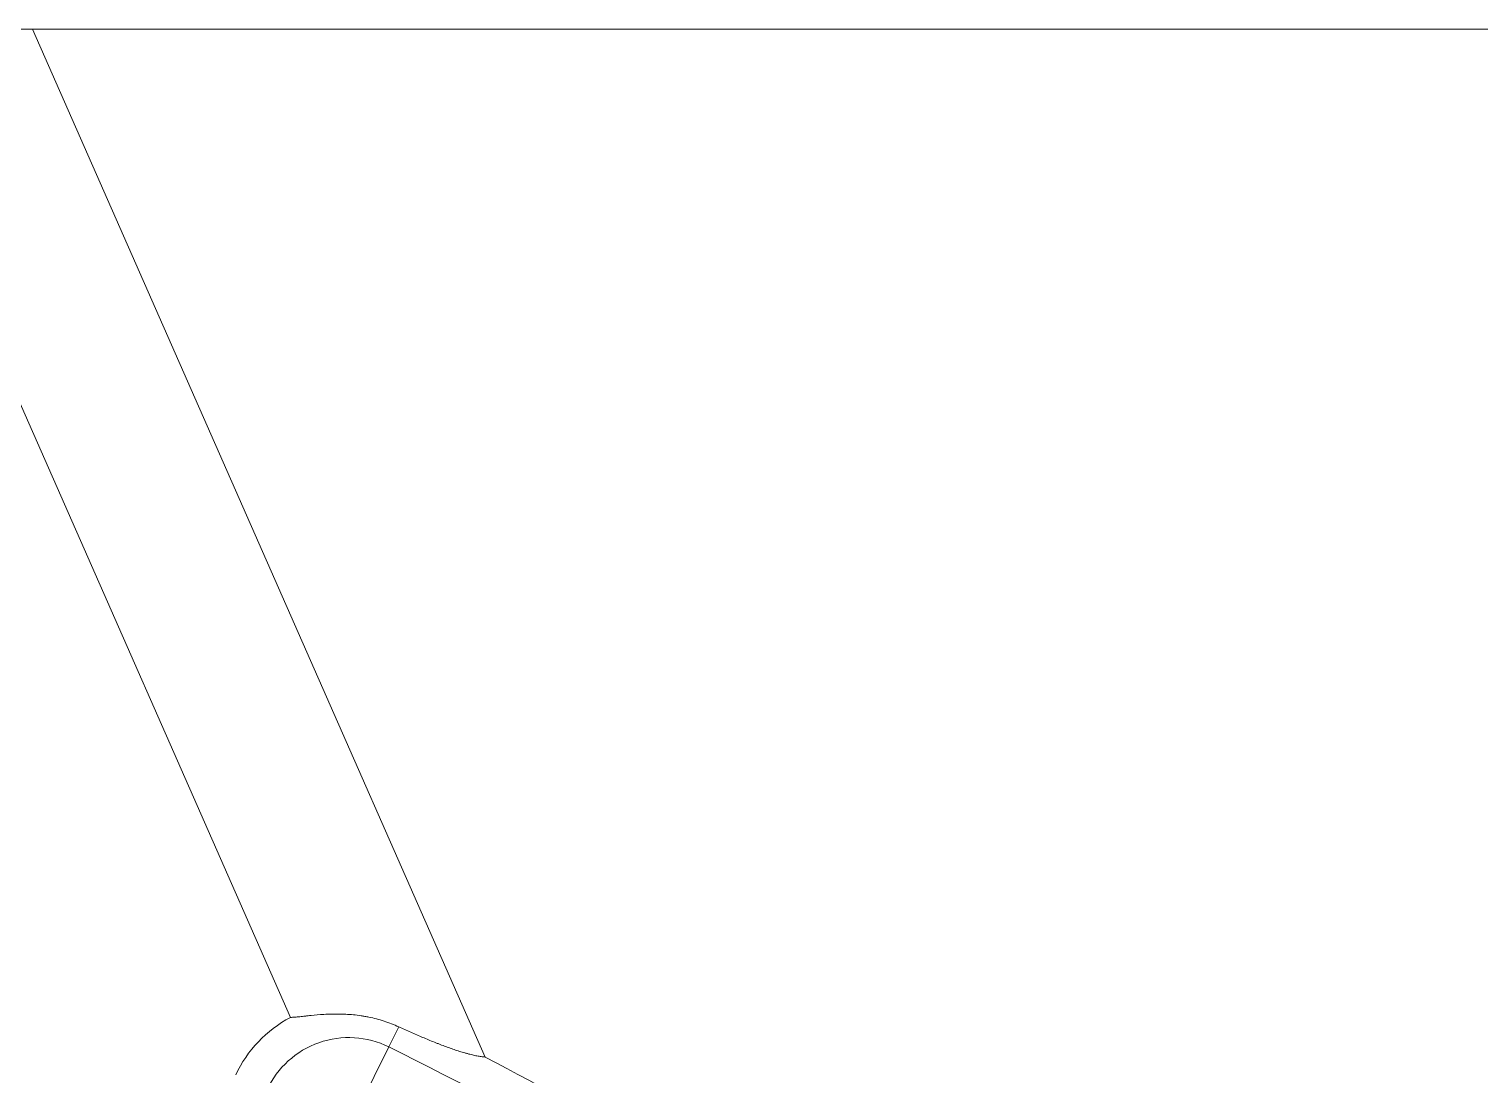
# Model space of a CAD drawing. Header units: millimetres. Extents: x 2451 to 3354, y 1343 to 1943.
# Drawn here: x 2819.2 to 2912.2, y 1876.2 to 1943.2 of the extents above; entities that cross this region are included whole.
import ezdxf

# ---------------------------------------------------------------- set-up
doc = ezdxf.new("R2010")
doc.units = ezdxf.units.MM
doc.layers.add('core', color=7, linetype='Continuous', lineweight=20)

msp = doc.modelspace()

# ---------------------------------------------------------------- linework, layer by layer
at = {"layer": 'core'}
for p, q in [((2819.455, 1943.177), (2808.101, 1943.177)), ((2808.101, 1943.177), (2835.984, 1879.842)), ((2959.096, 1943.177), (2819.455, 1943.177)), ((2848.455, 1877.306), (2819.455, 1943.177)), ((2842.927, 1879.241), (2842.29, 1877.953)), ((2840.15, 1873.623), (2842.29, 1877.953))]:
    msp.add_line(p, q, dxfattribs=at)
for centre, radius, start, end in [((2839.729, 1872.773), 8, 117.91995, 155), ((2839.729, 1872.773), 5.778, 63.69023, 155), ((2736.096, 1663.177), 239.595, 56.30977, 63.69023), ((2736.096, 1663.177), 241.818, 56.30977, 62.31276)]:
    msp.add_arc(centre, radius, start, end, dxfattribs=at)
for points, knots in [([(2842.927, 1879.241), (2842.62, 1879.383), (2842.306, 1879.505), (2841.666, 1879.711), (2841.34, 1879.796), (2840.967, 1879.871), (2840.925, 1879.879), (2840.842, 1879.895), (2840.8, 1879.903), (2840.675, 1879.925), (2840.426, 1879.965), (2840.179, 1879.995), (2839.689, 1880.043), (2839.367, 1880.058), (2838.973, 1880.062), (2838.855, 1880.061), (2838.738, 1880.06), (2838.66, 1880.058), (2838.622, 1880.057), (2838.429, 1880.052), (2838.279, 1880.045), (2837.842, 1880.018), (2837.567, 1879.993), (2837.243, 1879.96), (2837.147, 1879.95), (2837.053, 1879.94), (2836.992, 1879.933), (2836.961, 1879.93), (2836.81, 1879.914), (2836.694, 1879.901), (2836.473, 1879.878), (2836.368, 1879.868), (2836.168, 1879.852), (2836.073, 1879.846), (2835.984, 1879.842)], [0, 0, 0, 0, 0.125, 0.125, 0.25, 0.25, 0.265625, 0.265625, 0.28125, 0.28125, 0.3125, 0.375, 0.375, 0.5, 0.5, 0.53125, 0.546875, 0.546875, 0.5625, 0.5625, 0.625, 0.625, 0.75, 0.75, 0.78125, 0.796875, 0.796875, 0.8125, 0.8125, 0.875, 0.875, 0.9375, 0.9375, 1, 1, 1, 1]), ([(2848.455, 1877.306), (2848.377, 1877.31), (2848.295, 1877.318), (2848.122, 1877.342), (2848.031, 1877.357), (2847.842, 1877.394), (2847.744, 1877.415), (2847.541, 1877.464), (2847.436, 1877.491), (2847.301, 1877.528), (2847.274, 1877.536), (2847.219, 1877.551), (2847.191, 1877.559), (2847.108, 1877.583), (2847.052, 1877.6), (2846.884, 1877.651), (2846.77, 1877.688), (2846.423, 1877.802), (2846.187, 1877.885), (2845.825, 1878.018), (2845.703, 1878.064), (2845.519, 1878.134), (2845.457, 1878.158), (2845.333, 1878.207), (2845.271, 1878.231), (2844.958, 1878.356), (2844.707, 1878.459), (2844.202, 1878.672), (2843.948, 1878.782), (2843.439, 1879.007), (2843.184, 1879.123), (2842.927, 1879.241)], [0, 0, 0, 0, 0.0625, 0.0625, 0.125, 0.125, 0.1875, 0.1875, 0.25, 0.25, 0.265625, 0.265625, 0.28125, 0.28125, 0.3125, 0.3125, 0.375, 0.375, 0.5, 0.5, 0.5625, 0.5625, 0.59375, 0.59375, 0.625, 0.625, 0.75, 0.75, 0.875, 0.875, 1, 1, 1, 1])]:
    msp.add_open_spline(points, degree=3, knots=knots, dxfattribs=at)

doc.saveas('drawing.dxf')
